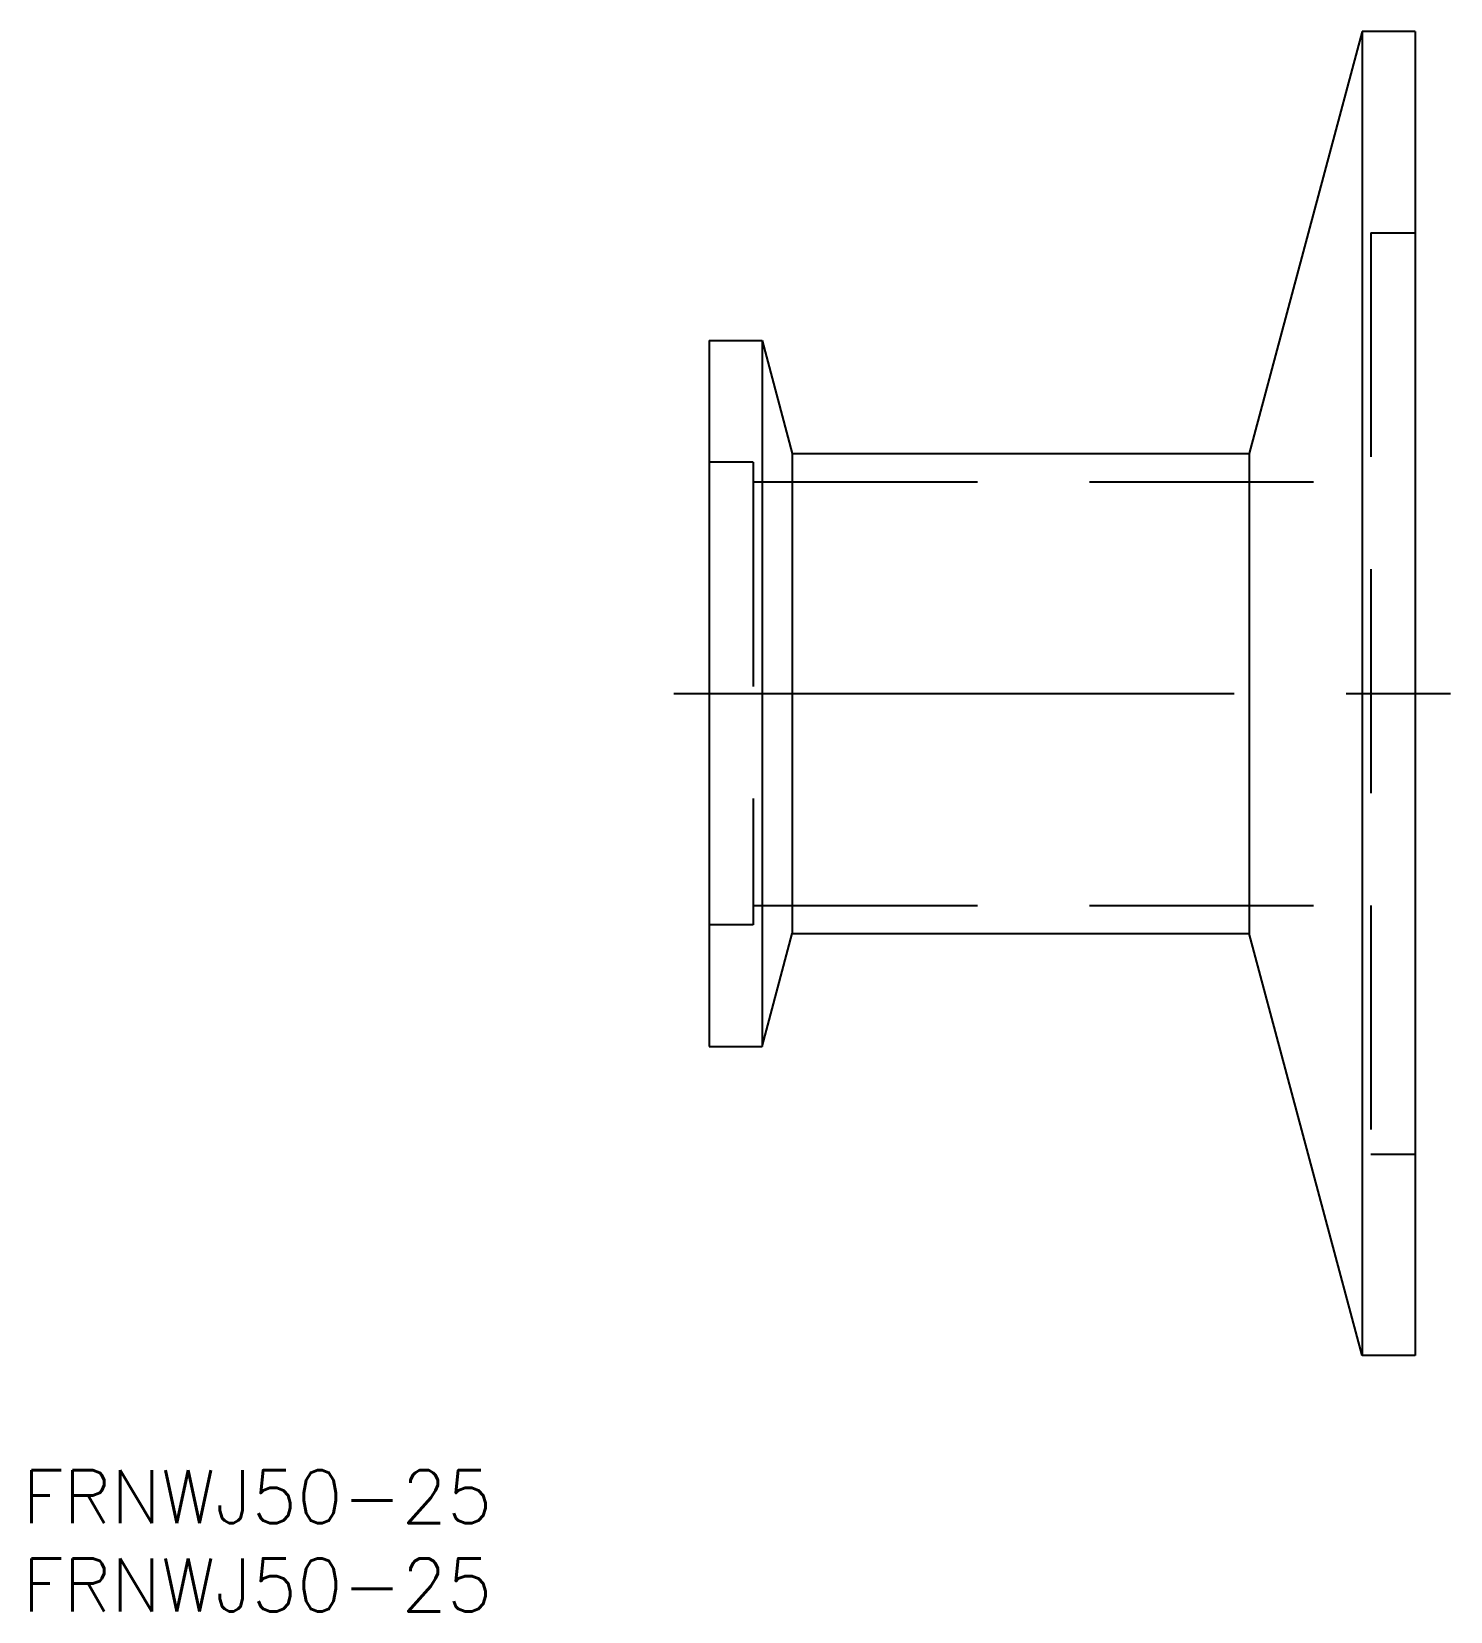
# Model space of a CAD drawing. Extents: x -38.4 to 42, y -52 to 37.5.
import ezdxf

# ---------------------------------------------------------------- set-up
doc = ezdxf.new("R2010")
doc.units = 0
doc.linetypes.add('CENTER', pattern=[50.8, 31.75, -6.35, 6.35, -6.35])
doc.linetypes.add('DASHED', pattern=[19.05, 12.7, -6.35])
doc.layers.get('0').update_dxf_attribs({"linetype": 'CONTINUOUS'})
doc.layers.add('CENTER', color=1, linetype='CENTER')
doc.styles.get("Standard").update_dxf_attribs({"font": 'txt.shx', "height": 3, "bigfont": 'bigfont.shx'})

msp = doc.modelspace()

# ---------------------------------------------------------------- linework, layer by layer
at = {"color": 7, "linetype": 'CONTINUOUS'}
for p, q in [((37, 37.5), (30.596, 13.6)), ((40, 37.5), (37, 37.5)), ((37, 37.5), (37, -37.5)), ((40, 37.5), (40, -37.5)), ((0, 20), (3, 20)), ((0, 20), (0, -20)), ((3, 20), (4.715, 13.6)), ((3, 20), (3, -20)), ((4.715, 13.6), (30.596, 13.6)), ((4.715, 13.6), (4.715, -13.6)), ((30.596, 13.6), (30.596, -13.6)), ((3, -20), (4.715, -13.6)), ((4.715, -13.6), (30.596, -13.6)), ((37, -37.5), (30.596, -13.6)), ((0, -20), (3, -20)), ((40, -37.5), (37, -37.5))]:
    msp.add_line(p, q, dxfattribs=at)
at = {"color": 3, "linetype": 'DASHED'}
for p, q in [((37.5, 26.1), (40, 26.1)), ((37.5, 26.1), (37.5, -26.1)), ((2.5, 13.1), (0, 13.1)), ((2.5, 13.1), (2.5, -13.1)), ((2.5, 12), (37.5, 12)), ((2.5, -12), (37.5, -12)), ((2.5, -13.1), (0, -13.1)), ((37.5, -26.1), (40, -26.1))]:
    msp.add_line(p, q, dxfattribs=at)
at = {"layer": 'CENTER', "color": 1, "linetype": 'CENTER'}
msp.add_line((-2, 0), (42, 0), dxfattribs=at)

# ---------------------------------------------------------------- texts
at = {"color": 7, "linetype": 'CONTINUOUS'}
for p in [(-38.9, -47), (-38.9, -52)]:
    msp.add_text('FRNWJ50-25', height=3, dxfattribs=at).set_placement(p)

doc.saveas('drawing.dxf')
